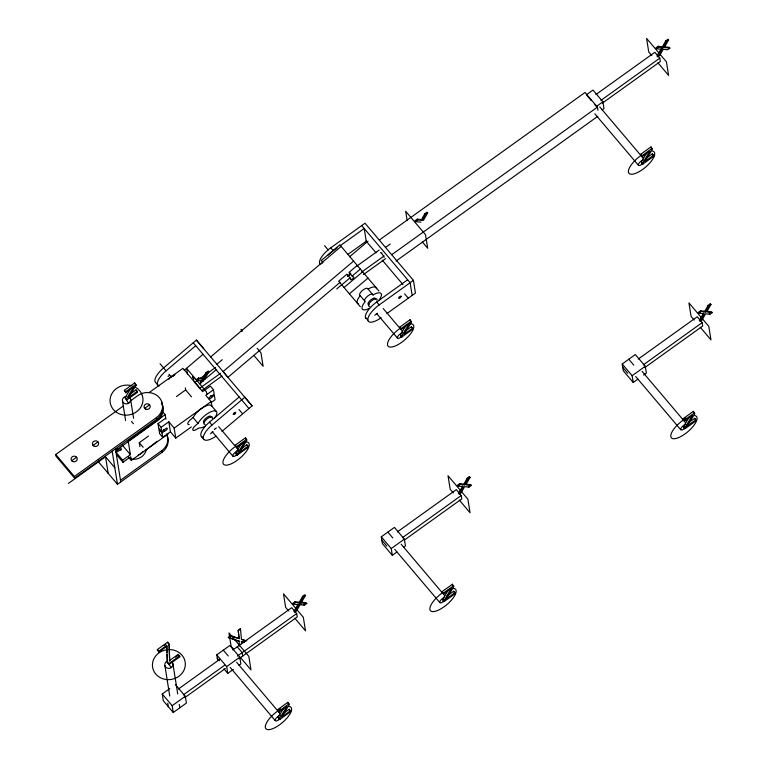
<?xml version="1.0" encoding="UTF-8"?>
<svg xmlns="http://www.w3.org/2000/svg" width="768" height="768" viewBox="0 0 768 768"><rect width="100%" height="100%" fill="white"/><g stroke="black" fill="none" stroke-linecap="round" stroke-linejoin="round"><path stroke-width="1.15" d="M115.728 452.083L117.427 450.73A2.064 1.872 -9.1 0 1 121.104 449.76M173.472 375.994L173.76 375.446M189.206 424.55A5.155 1.882 -40.3 0 1 188.486 424.579L187.997 424.358A5.155 1.882 -40.3 0 1 191.53 418.848L193.421 417.062A12.173 4.435 -40.3 0 1 203.942 406.915A12.173 4.435 -40.3 0 1 211.901 406.598L211.094 401.597L205.757 395.299L213.475 389.76L210.374 386.093L202.656 391.632L182.928 368.333L148.906 392.736M205.44 426.038A12.173 4.435 -40.3 0 1 199.19 427.93L197.174 428.947A5.155 1.882 -40.3 0 1 193.45 430.435L192.96 430.224A5.155 1.882 -40.3 0 1 196.493 424.714L198.384 422.928A12.173 4.435 -40.3 0 1 212.438 411.206A12.173 4.435 -40.3 0 1 214.589 418.032M172.954 376.195L173.29 375.571M198.307 379.958L196.118 379.728L198.49 378.019L202.733 378.509L206.006 372.634L208.262 371.011L208.886 371.75L204.634 379.229M201.12 382.925L202.195 381.034L196.742 380.458L199.114 378.758L203.347 379.248L206.63 373.363L208.886 371.75M420.989 222.163L415.526 221.597L414.912 220.858L417.274 219.158L421.517 219.648L424.79 213.763L427.046 212.15L427.67 212.88L423.418 220.358M415.526 221.597L417.898 219.888L422.141 220.378L425.414 214.502L427.67 212.88M306.778 603.494L304.397 605.203L300.077 604.704L296.726 610.704L294.48 612.317L298.8 604.723L293.338 604.147L292.723 603.418L295.085 601.718L299.328 602.208L302.602 596.323L304.858 594.71L305.482 595.44L301.229 602.918L306.778 603.494L306.163 602.765L301.718 602.304M293.338 604.147L295.709 602.448L299.952 602.938L303.226 597.053L305.482 595.44M663.187 49.296L659.837 55.296L657.59 56.909L661.901 49.315L656.448 48.739L655.824 48.01L658.195 46.31L662.438 46.8L665.712 40.915L667.968 39.293L668.582 40.032L664.339 47.51L663.715 46.771L669.264 47.347L669.888 48.086L667.507 49.786L663.187 49.296L662.563 48.557M656.448 48.739L658.819 47.04L663.053 47.53L666.336 41.645L668.582 40.032M471.331 485.434L468.96 487.133L464.63 486.643L461.28 492.643L459.043 494.256L463.354 486.662L457.891 486.086L457.277 485.357L459.638 483.658L463.882 484.147L467.155 478.262L469.411 476.64L470.035 477.379L465.782 484.858L471.331 485.434L470.717 484.694L466.272 484.234M457.891 486.086L460.262 484.387L464.506 484.877L467.779 478.992L470.035 477.379M712.253 312.576L709.872 314.285L705.552 313.786L702.202 319.786L699.955 321.398L704.266 313.805L698.813 313.238L698.189 312.499L700.56 310.8L704.803 311.29L708.077 305.405L710.333 303.792L710.957 304.522L706.704 312L712.253 312.576L711.629 311.846L707.194 311.386M698.813 313.238L701.184 311.53L705.418 312.019L708.701 306.144L710.957 304.522M200.506 382.195L201.581 380.294L202.195 381.034M293.866 611.587L298.176 603.994L298.8 604.723M656.966 56.17L661.286 48.586L661.901 49.315M462.73 485.933L458.419 493.517L459.917 492.451M468.355 478.512L469.411 476.64M699.341 320.669L703.651 313.075M709.267 305.664L710.333 303.792M128.506 403.325L125.117 397.67L130.646 388.589M137.27 391.354L137.424 392.314L126.518 400.128L126.355 399.139L133.738 387.034L125.76 392.755L124.358 390.336L134.678 382.934L136.07 385.373L128.611 397.565L137.27 391.354L136.022 389.894L129.293 394.723M236.362 455.232L235.93 452.554L241.459 443.482M248.083 446.246L248.237 447.197L237.331 455.021L237.168 454.022L244.55 441.917L236.573 447.638L235.181 445.219L245.491 437.818L246.893 440.256L239.424 452.458L248.083 446.246L246.845 444.778L241.066 448.925M400.915 337.171L400.483 334.493L405.398 326.419M412.637 328.186L412.79 329.136L401.885 336.96L401.722 335.962L409.104 323.856L401.126 329.578L399.734 327.158L410.045 319.757L411.446 322.195L403.978 334.397L412.637 328.186L411.398 326.717L404.659 331.546M278.726 719.731L278.294 717.053L283.21 708.979M290.448 710.736L290.602 711.696L279.696 719.51L279.533 718.522L286.915 706.416L278.938 712.138L277.546 709.718L287.856 702.317L289.258 704.755L281.789 716.947L290.448 710.736L289.21 709.277L283.43 713.414M641.837 164.323L641.405 161.645L646.934 152.563M653.558 155.328L653.702 156.278L642.806 164.102L642.643 163.104L650.016 150.998L642.038 156.73L640.646 154.31L650.966 146.909L652.358 149.338L644.899 161.539L653.558 155.328L652.31 153.859L647.501 157.315M443.28 601.67L442.848 598.992L448.387 589.91M455.002 592.675L455.155 593.626L444.25 601.45L444.096 600.451L451.469 588.346L443.491 594.067L442.099 591.658L452.41 584.256L453.811 586.685L446.342 598.886L455.002 592.675L453.763 591.206L447.024 596.045M684.202 428.813L683.77 426.134L689.299 417.053M695.923 419.827L696.067 420.778L685.171 428.602L685.008 427.603L692.39 415.498L684.403 421.219L683.011 418.8L693.331 411.398L694.723 413.837L687.264 426.038L695.923 419.827L694.675 418.358L688.906 422.496M211.219 402.528L215.078 399.763L214.368 395.309L211.757 397.238A2.064 0.749 -40.3 0 1 209.443 398.899A2.064 0.749 -40.3 0 1 209.242 397.709A2.064 0.749 -40.3 0 1 211.565 396.038L214.186 394.214L213.475 389.76M347.702 275.05L347.626 275.155A2.064 0.749 -40.3 0 0 347.482 275.482M360.259 295.776L359.635 296.486A12.173 4.435 -40.3 0 0 358.541 303.955M168.835 379.229L171.763 376.109L174.979 374.822M203.702 348.71L196.406 340.099L163.565 367.92A15.466 5.645 -40.3 0 0 155.414 382.214L157.891 385.152M159.245 385.92A15.466 5.645 -40.3 0 1 166.051 370.848L195.744 345.696M168.125 376.483L169.699 375.149L168.97 374.294M184.147 370.31L203.04 354.307M210.653 356.928L341.146 246.413M216.864 364.253L222.24 359.702M199.718 383.702L216.624 369.379M349.786 256.608L368.026 241.171M353.558 261.072L223.066 371.578L227.933 377.318L340.176 282.269M357.254 265.43L348.989 272.429L352.954 276.931A2.064 0.749 -40.3 0 1 353.645 277.738A2.064 0.749 -40.3 0 1 351.418 279.629A2.064 0.749 -40.3 0 1 350.736 278.813L346.944 274.157L338.678 281.155L360.346 306.739M347.472 276.077L350.208 273.763M336.768 288.931L341.722 284.736M341.789 284.822L350.045 277.824M352.09 276.086L360.355 269.088M344.074 287.52L362.64 271.786M349.411 293.818L367.978 278.093M202.675 437.213A15.466 5.645 -40.3 0 1 209.482 422.141L239.174 396.989M216.086 436.118A15.466 5.645 -40.3 0 1 203.434 438.72A15.466 5.645 -40.3 0 1 211.968 425.069L244.81 397.258L252.106 405.869L221.962 431.395M210.422 433.776L213.014 431.578M235.642 412.435A1.546 0.566 -40.3 0 1 234.144 414.317A1.546 0.566 -40.3 0 1 233.568 413.52A1.546 0.566 -40.3 0 1 235.642 412.435L234.451 413.424L234.787 413.885M145.786 450.134L157.056 441.35M125.76 392.755L125.606 391.805L135.917 384.403M320.141 264.336A15.466 5.645 -40.3 0 1 330.749 247.805L365.011 223.219L413.405 280.378L415.44 293.088L386.995 313.498M327.888 255.293A15.466 5.645 -40.3 0 1 333.235 250.733L337.104 247.949M340.013 245.866L364.205 228.509L366.25 241.229L347.856 254.419M161.712 402.614A15.466 14.064 -9.1 0 1 156.72 419.29L74.63 478.186L56.016 456.202L55.747 454.502L123.341 406.003M130.109 401.155L137.827 395.616A15.466 14.064 -9.1 0 1 159.446 397.766A15.466 14.064 -9.1 0 1 156.442 417.59L156.989 420.989L115.738 450.586M71.702 460.742L76.627 457.21M93.043 445.43L97.968 441.898M144.672 408.374L149.597 404.832M379.354 240.029L585.043 92.458L597.446 107.107L597.955 110.285M194.323 382.685L198.182 379.92M200.112 378.528L205.91 374.371M207.84 372.989L215.568 367.45M356.947 266.006L379.152 250.07M595.93 94.541L654.835 52.282L659.798 58.138L660.346 61.536L602.4 103.104M176.458 396.528L185.654 389.933L185.318 387.859M385.517 247.382L390.192 244.032M74.63 478.186L74.362 476.486L156.442 417.59M199.286 388.55L220.531 373.306M361.91 271.872L384.115 255.936M600.893 100.406L659.798 58.138M68.419 483.398L105.523 456.778L114.835 467.77M162.077 411.014L165.168 414.662L128.227 441.158L130.387 454.637L122.669 460.176L123.005 462.298L130.723 456.758L131.309 460.406L168.25 433.901M591.245 99.782L591.379 100.627L586.416 94.771L592.982 90.058L602.909 101.779L596.342 106.493L594.931 104.813M201.763 390.557L222.038 376.003M363.418 274.57L385.632 258.634M391.766 254.688L597.446 107.107M161.818 431.779L161.107 427.334L168.826 421.795L170.429 431.798L162.71 437.338L162 432.883L164.621 431.059A2.064 0.749 -40.3 0 0 166.944 429.389A2.064 0.749 -40.3 0 0 166.752 428.189A2.064 0.749 -40.3 0 0 164.429 429.859L161.818 431.779L158.717 428.122L158.006 423.667L165.725 418.138M602.122 109.91L603.994 108.557L602.909 101.779M139.91 446.669L139.267 442.685L148.464 436.09M396.048 261.062L597.83 116.285M191.338 426.931L175.757 438.106L174.163 428.102L211.094 401.597M120.49 480.25L161.741 450.653A15.466 14.064 -9.1 0 0 166.733 433.978M98.486 459.955L98.861 462.317L117.475 484.301L162.01 452.352A15.466 14.064 -9.1 0 0 167.011 435.667M366.058 318.557A15.466 5.645 -40.3 0 1 376.666 302.026L407.645 279.802M365.376 317.213L367.853 320.141A15.466 5.645 -40.3 0 1 379.152 304.954L413.405 280.378M374.755 315.197L377.462 313.258M236.573 447.638L236.419 446.688L246.73 439.286M400.973 328.627L411.283 321.226M642.038 156.73L641.894 155.77L652.205 148.368M158.851 652.07L158.717 651.226L166.694 645.494L166.829 646.349L158.851 652.07L157.325 649.574L167.635 642.173L169.19 644.698L169.728 661.373M164.026 645.715L165.898 644.362M175.507 657.226L177.427 655.843M179.645 655.958L179.789 656.803L168.883 664.627L168.749 663.782L179.645 655.958L178.253 654.307L169.594 660.518L169.056 643.843M228.326 637.382L239.107 641.318L228.326 637.382L230.698 635.683L239.069 638.477L238.214 630.288L240.47 628.675L239.03 630.173M228.394 637.805L229.978 636.672M175.373 684.576L185.299 696.298L186.384 703.075L173.251 712.502L163.325 700.781L162.24 693.994L169.747 688.608M217.651 660.538L216.739 654.893L229.872 645.466L239.808 657.187L240.893 663.974L239.011 665.318M396.998 551.962L392.314 555.331L382.387 543.61L381.293 536.822L394.435 527.405L404.362 539.126L405.446 545.904L403.565 547.258M637.92 379.114L633.226 382.483L623.299 370.752L622.214 363.974L635.347 354.547L645.274 366.278L646.358 373.056L643.546 375.072M178.32 689.059L219.84 659.27M232.819 649.958L291.734 607.69L296.698 613.555L297.235 616.944L238.867 658.819M397.382 531.888L456.288 489.629L461.251 495.485L461.789 498.883L404.813 539.76M638.294 359.04L697.2 316.771L702.163 322.637L702.71 326.026L644.765 367.594M183.283 694.925L224.813 665.126M237.36 656.122L296.698 613.555M402.346 537.754L461.251 495.485M643.258 364.896L702.163 322.637M173.251 712.502L172.166 705.715L185.299 696.298M233.386 669.36L227.76 673.392L226.675 666.614L239.808 657.187M392.314 555.331L391.229 548.554L404.362 539.126M633.226 382.483L632.141 375.696L645.274 366.278M184.79 697.622L225.35 668.515M280.358 708.758L277.699 710.669L277.546 709.718M685.824 417.85L683.165 419.75L683.011 418.8M278.784 711.187L289.094 703.786M443.338 593.117L453.658 585.715M684.259 420.269L694.57 412.867M401.05 296.352A1.546 0.566 -40.3 0 1 399.254 298.214A1.546 0.566 -40.3 0 1 399.139 297.082A1.546 0.566 -40.3 0 1 401.05 296.352L399.888 297.878M369.571 308.208A12.173 4.435 -40.3 0 1 364.598 302.342L365.222 301.642L359.77 295.2A5.155 1.882 -40.3 0 1 360.682 292.291L361.507 291.341A5.155 1.882 -40.3 0 1 367.642 288.538L368.122 289.114L368.928 288.614A12.173 4.435 -40.3 0 1 376.483 288.768M364.733 301.066A5.155 1.882 -40.3 0 1 365.645 298.157L366.47 297.206A5.155 1.882 -40.3 0 1 372.605 294.394L373.085 294.97L373.891 294.48A12.173 4.435 -40.3 0 1 378.854 300.346M349.747 273.312L349.853 273.264A2.064 0.749 -40.3 0 1 350.659 273.283M664.339 47.51L669.888 48.086M299.462 603.974L301.622 604.224M246.835 640.819L241.469 639.466L240.47 628.675M242.554 639.821L245.818 640.886M241.613 643.843L241.373 641.462L244.57 642.528M243.571 642.595L241.373 641.462M238.09 638.554L230.698 635.683M193.92 380.314L193.056 377.674M193.066 377.731C195.427 379.997 191.434 374.467 192.874 377.414M665.712 40.915L666.336 41.645M662.438 46.8L663.053 47.53M658.195 46.31L658.819 47.04M659.213 54.566L659.837 55.296M651.802 55.574L648.749 51.965L646.579 38.4L666.432 61.843L668.602 75.408L657.917 62.784M653.702 156.278L652.31 153.859M640.646 154.31L641.894 155.77M599.722 106.877L643.258 158.275M641.405 161.645L642.643 163.104M641.558 162.634L642.806 164.102M594.816 113.789L638.342 165.197M708.077 305.405L708.701 306.144M709.258 313.555L709.872 314.285M704.803 311.29L705.418 312.019M700.56 310.8L701.184 311.53M701.578 319.056L702.202 319.786M694.166 320.064L691.114 316.454L688.944 302.899L708.797 326.342L710.966 339.907L700.282 327.283M694.723 413.837L693.331 411.398M696.067 420.778L694.675 418.358M642.096 371.366L685.622 422.774M628.781 359.261L633.744 365.126M683.77 426.134L685.008 427.603M683.933 427.133L685.171 428.602M635.654 376.483L680.707 429.686M622.214 363.974L632.141 375.696M622.762 367.363L627.725 373.229M424.79 213.763L425.414 214.502M421.517 219.648L422.141 220.378M417.274 219.158L417.898 219.888M422.342 241.949L427.69 248.266L425.51 234.701L405.658 211.248L407.107 220.291M361.728 225.581L410.122 282.73L412.157 295.45M383.434 256.368L384.211 257.29M366.067 241.018L376.051 252.806M382.205 260.064L402.941 284.563M404.573 293.798L408.067 297.917M378.922 291.005L339.811 244.829L321.235 260.554L322.752 262.349M368.122 289.114L373.085 294.97M383.242 308.582L402.336 331.133M330.749 247.805L333.235 250.733M376.666 302.026L379.152 304.954M400.483 334.493L401.722 335.962M324.576 245.654L328.195 249.936M400.646 335.491L401.885 336.96M376.81 313.699L397.421 338.045M319.459 262.992L320.698 264.461M467.155 478.262L467.779 478.992M468.336 486.403L468.96 487.133M463.882 484.147L464.506 484.877M459.638 483.658L460.262 484.387M453.254 492.922L450.202 489.312L448.022 475.747L467.885 499.19L470.054 512.755L459.36 500.131M242.63 331.123L241.104 329.318L241.469 331.574M257.146 348.25L260.957 352.762L263.136 366.326L253.968 355.507M401.174 544.224L444.701 595.622M387.869 532.118L392.832 537.974M442.848 598.992L444.096 600.451M443.011 599.981L444.25 601.45M394.733 549.331L439.786 602.544M381.293 536.822L391.229 548.554M381.84 540.221L386.803 546.077M196.406 340.099L252.106 405.869M193.267 342.768L248.957 408.528M239.011 409.555L242.506 413.683M206.006 372.634L206.63 373.363M202.733 378.509L203.347 379.248M202.858 380.275L203.482 381.014M198.49 378.019L199.114 378.758M210.586 395.674L211.824 397.133M194.861 382.301L199.824 388.166M211.363 405.542L216.326 411.398M235.181 445.219L236.419 446.688M218.688 426.653L234.73 445.584M236.256 447.389L238.55 450.096M185.654 389.933L191.482 396.826M235.93 452.554L237.168 454.022M160.022 363.725L166.051 370.848M169.574 375.005L171.437 377.203M209.482 422.141L211.968 425.069M236.093 453.552L237.331 455.021M212.256 431.76L232.867 456.115M193.181 417.667L198.144 423.523M201.331 436.435L203.808 439.373M168.826 421.795L174.163 428.102M136.07 385.373L134.678 382.934M137.424 392.314L136.022 389.894M170.429 431.798L175.757 438.106M163.296 429.6L164.544 431.059M158.006 423.667L161.107 427.334M302.602 596.323L303.226 597.053M162 432.883L158.89 429.226L159.61 433.67L162.71 437.338M124.358 390.336L125.606 391.805M303.782 604.464L304.397 605.203M299.328 602.208L299.952 602.938M125.117 397.67L126.355 399.139M295.085 601.718L295.709 602.448M296.112 609.974L296.726 610.704M131.453 421.43L133.421 423.754M288.701 610.982L285.638 607.373L283.469 593.808L303.322 617.261L305.501 630.826L294.806 618.192M139.267 442.685L143.174 447.302M121.91 444.624L130.387 454.637M128.381 456.941L131.309 460.406M122.669 460.176L116.15 452.477L118.838 450.691A2.064 1.872 -9.1 0 0 120.394 447.302M116.496 454.598L123.005 462.298M237.226 646.79L242.189 652.656L242.736 656.045M290.602 711.696L289.21 709.277M233.434 649.181L231.139 646.483L228.97 632.918L248.822 656.362L250.992 669.926L240.307 657.302M236.621 662.285L280.147 713.693M223.306 650.179L228.278 656.035M278.294 717.053L279.533 718.522M55.747 454.502L74.362 476.486M278.458 718.051L279.696 719.51M230.179 667.402L275.232 720.605M216.739 654.893L226.675 666.614M217.286 658.282L219.418 660.797M223.939 668.89L227.76 673.392M178.387 655.162L179.789 656.803M169.19 644.698L167.635 642.173M157.325 649.574L158.717 651.226M166.694 645.494L167.29 662.054L168.749 663.782M167.29 662.054L171.341 667.536M162.24 693.994L172.166 705.715M650.966 146.909L651.12 147.878M411.398 326.717L411.552 327.667M453.763 591.206L453.917 592.166M410.045 319.757L410.198 320.726M452.41 584.256L452.563 585.226M399.734 327.158L399.888 328.109M442.099 591.658L442.253 592.608M381.725 253.037L381.734 253.555A2.438 0.49 54.3 0 0 380.515 252.758M246.845 444.778L246.989 445.728M245.491 437.818L245.645 438.787M287.856 702.317L288.01 703.286M206.822 394.128L206.458 391.872L186.605 368.419L187.507 374.074M238.214 630.288L239.136 638.899M165.168 414.662L165.888 419.155M161.741 450.653L162.01 452.352M130.608 399.581L133.603 418.291M172.867 663.571L177.734 693.974M179.28 704.4L179.818 707.789M122.429 400.685L125.616 420.566M164.899 665.683L169.766 696.086M167.75 703.248L168.288 706.637M117.082 448.752L117.427 450.874M115.469 448.886L120.758 481.949M112.186 451.238L117.475 484.301M105.523 456.778L108.173 473.309M239.04 640.896L239.52 645.994M166.829 646.349L167.04 652.262M167.126 654.624L167.424 662.909M143.251 451.363A12.173 11.059 -9.1 0 1 138.24 454.954M146.246 449.395A12.173 11.059 -9.1 0 1 129.485 458.544M204.058 422.726A4.742 1.728 -40.3 0 1 206.371 417.83A4.742 1.728 -40.3 0 1 210.902 417.293M376.944 300.221A5.405 1.978 -40.3 0 0 377.04 299.51L376.838 299.011A5.405 1.978 -40.3 0 0 370.387 301.997A5.405 1.978 -40.3 0 0 369.811 306.298M382.118 254.016A2.438 0.49 54.3 0 1 382.493 254.534M382.838 255.053A2.438 0.49 54.3 0 1 383.117 255.542M322.33 263.222A15.466 5.645 -40.3 0 1 323.078 261.562M381.187 317.674A15.466 5.645 -40.3 0 1 367.853 320.141M369.158 304.656A4.742 1.728 -40.3 0 1 370.608 300.029A4.742 1.728 -40.3 0 1 375.427 299.347M350.698 273.744A2.064 0.749 -40.3 0 1 349.152 275.51A2.064 0.749 -40.3 0 1 347.51 275.942M212.342 418.416A5.405 1.978 -40.3 0 0 212.342 417.139L211.901 416.842A5.405 1.978 -40.3 0 0 205.536 420.394A5.405 1.978 -40.3 0 0 205.123 424.378M214.406 429.542A2.064 0.749 -40.3 0 1 214.742 429.158M215.136 428.794A2.064 0.749 -40.3 0 1 215.558 428.467M215.981 428.208A2.064 0.749 -40.3 0 1 216.384 428.026M244.608 442.099A16.502 6.019 -40.3 0 1 243.6 454.714A16.502 6.019 -40.3 0 1 223.69 464.41A16.502 6.019 -40.3 0 1 235.008 446.774M238.301 453.466A4.128 1.507 -40.3 0 1 236.784 454.925L235.93 455.539A4.128 1.507 -40.3 0 1 232.954 455.078A4.128 1.507 -40.3 0 1 237.878 450.778M409.162 324.029A16.502 6.019 -40.3 0 1 408.154 336.653A16.502 6.019 -40.3 0 1 388.243 346.349A16.502 6.019 -40.3 0 1 399.562 328.704M402.154 336.154A4.128 1.507 -40.3 0 1 401.347 336.864L400.483 337.478A4.128 1.507 -40.3 0 1 397.507 337.018A4.128 1.507 -40.3 0 1 402.432 332.707M134.851 386.938A16.502 15.005 -9.1 0 1 135.562 412.445A16.502 15.005 -9.1 0 1 110.179 402.432A16.502 15.005 -9.1 0 1 131.923 385.786M129.062 397.114A4.128 3.754 -9.1 0 1 128.976 403.075L128.045 403.584A4.128 3.754 -9.1 0 1 122.525 401.165A4.128 3.754 -9.1 0 1 126.038 396.413M161.981 404.304A15.466 14.064 -9.1 0 1 156.989 420.989M652.397 151.085A16.502 6.019 -40.3 0 1 647.078 165.792A16.502 6.019 -40.3 0 1 628.819 173.098A16.502 6.019 -40.3 0 1 640.474 155.856M643.066 163.306A4.128 1.507 -40.3 0 1 642.259 164.016L641.405 164.63A4.128 1.507 -40.3 0 1 638.429 164.17A4.128 1.507 -40.3 0 1 643.344 159.859M694.762 415.584A16.502 6.019 -40.3 0 1 689.443 430.282A16.502 6.019 -40.3 0 1 671.184 437.587A16.502 6.019 -40.3 0 1 682.838 420.355M686.698 426.298A4.128 1.507 -40.3 0 1 684.624 428.506L683.77 429.12A4.128 1.507 -40.3 0 1 680.794 428.659A4.128 1.507 -40.3 0 1 685.709 424.349M451.526 588.528A16.502 6.019 -40.3 0 1 450.518 601.142A16.502 6.019 -40.3 0 1 430.608 610.838A16.502 6.019 -40.3 0 1 441.926 593.203M445.229 599.894A4.128 1.507 -40.3 0 1 443.712 601.363L442.848 601.978A4.128 1.507 -40.3 0 1 439.766 601.824A4.128 1.507 -40.3 0 1 444.019 597.514M289.286 706.493A16.502 6.019 -40.3 0 1 283.968 721.2A16.502 6.019 -40.3 0 1 265.709 728.506A16.502 6.019 -40.3 0 1 277.373 711.264M279.965 718.714A4.128 1.507 -40.3 0 1 279.149 719.424L278.294 720.038A4.128 1.507 -40.3 0 1 275.318 719.578A4.128 1.507 -40.3 0 1 280.243 715.267M168.998 649.594A16.502 15.005 -9.1 0 1 183.427 671.27A16.502 15.005 -9.1 0 1 155.328 673.526A16.502 15.005 -9.1 0 1 166.848 649.766M171.811 661.91A4.128 3.754 -9.1 0 1 171.773 667.229L170.918 667.843A4.128 3.754 -9.1 0 1 165.072 666.144A4.128 3.754 -9.1 0 1 167.846 661.018M94.301 446.294A3.091 2.813 -9.1 0 0 98.563 443.232A3.091 2.813 -9.1 0 0 93.638 441.466A3.091 2.813 -9.1 0 0 94.301 446.294M72.96 461.606A3.091 2.813 -9.1 0 0 77.222 458.544A3.091 2.813 -9.1 0 0 72.298 456.778A3.091 2.813 -9.1 0 0 72.96 461.606M145.939 409.229A3.091 2.813 -9.1 0 0 150.202 406.176A3.091 2.813 -9.1 0 0 145.277 404.4A3.091 2.813 -9.1 0 0 145.939 409.229"/></g></svg>
